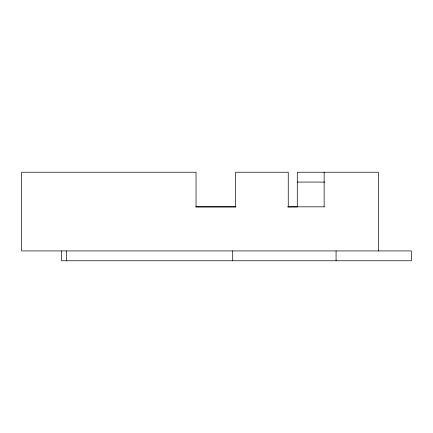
<?xml version="1.0" encoding="UTF-8"?>
<svg xmlns="http://www.w3.org/2000/svg" width="433" height="433" viewBox="0 0 433 433"><rect width="100%" height="100%" fill="white"/><g stroke="black" fill="none" stroke-linecap="round" stroke-linejoin="round"><path stroke-width="0.65" d="M297.287 182.071L324.842 182.071M195.884 206.828L235.817 206.828M287.826 206.828L324.301 206.828M195.949 206.92L235.806 206.92M287.826 206.92L297.287 206.92L297.287 172.237L378.361 172.237L378.361 250.929M336.073 250.929L336.073 260.763M324.133 172.237L324.133 206.871M288.254 206.871L288.254 172.237L235.644 172.237L235.644 206.828M232.705 250.929L232.705 260.763M196.046 206.828L196.046 172.237L21.65 172.237L21.65 250.929L411.35 250.929L411.35 260.763L61.556 260.763L61.556 250.929M66.482 250.929L66.482 260.763"/></g></svg>
